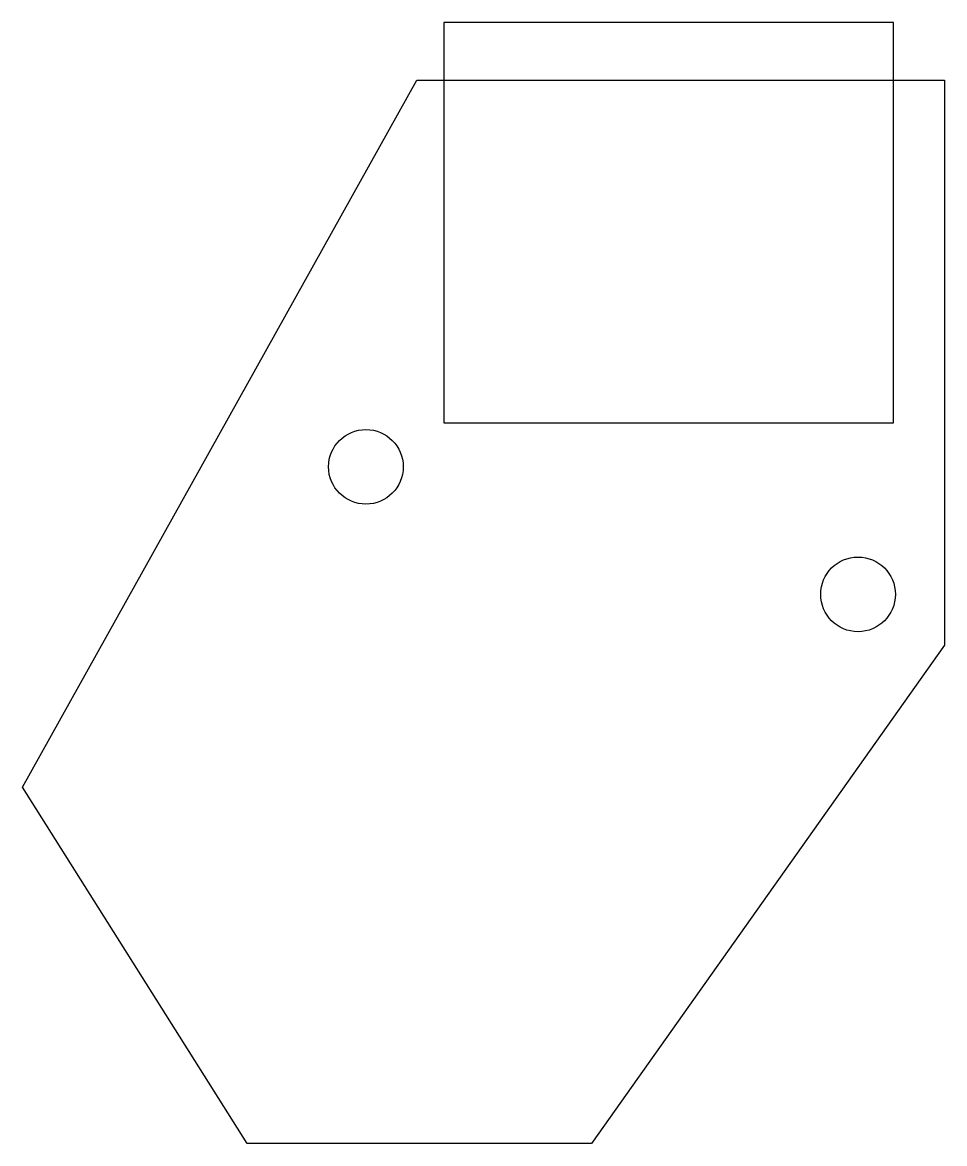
# Model space of a CAD drawing. Extents: x -3.1 to 24, y 1.5 to 34.6.
import ezdxf

# ---------------------------------------------------------------- set-up
doc = ezdxf.new("R2010")
doc.units = 0
doc.layers.add('Sketch', color=7, linetype='CONTINUOUS')

msp = doc.modelspace()

# ---------------------------------------------------------------- linework, layer by layer
at = {"layer": 'Sketch'}
for p, q in [((22.5279, 34.5986), (9.27792, 34.5986)), ((9.27792, 34.5986), (9.27792, 22.7986)), ((22.5279, 22.7986), (22.5279, 34.5986)), ((-3.14208, 12.0586), (8.47792, 32.8986)), ((8.47792, 32.8986), (24.0279, 32.8986)), ((24.0279, 32.8986), (24.0279, 16.2386)), ((9.27792, 22.7986), (22.5279, 22.7986)), ((24.0279, 16.2386), (13.6258, 1.54859)), ((3.47581, 1.54859), (-3.14208, 12.0586)), ((13.6258, 1.54859), (3.47581, 1.54859))]:
    msp.add_line(p, q, dxfattribs=at)
for centre in [(6.97792, 21.4986), (21.4779, 17.7386)]:
    msp.add_circle(centre, 1.1, dxfattribs=at)

doc.saveas('drawing.dxf')
